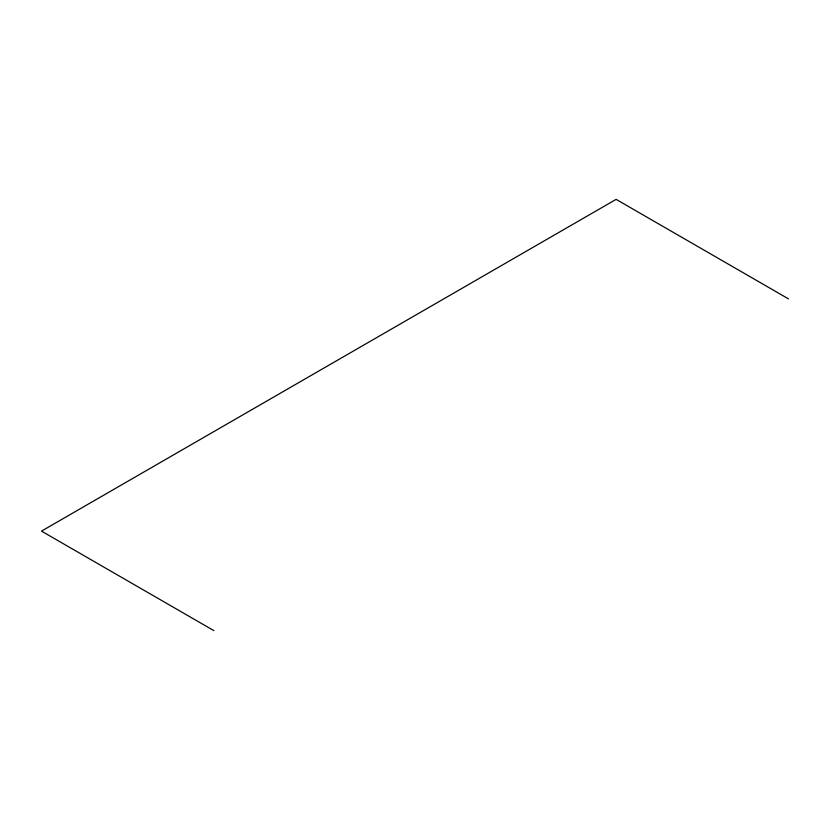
<?xml version="1.0" encoding="UTF-8"?>
<svg xmlns="http://www.w3.org/2000/svg" width="830" height="830" viewBox="0 0 830 830"><rect width="100%" height="100%" fill="white"/><g stroke="black" fill="none" stroke-linecap="round" stroke-linejoin="round"><path stroke-width="1.25" d="M788.5 298.883L616.119 199.366L41.5 531.117L213.881 630.634"/></g></svg>
